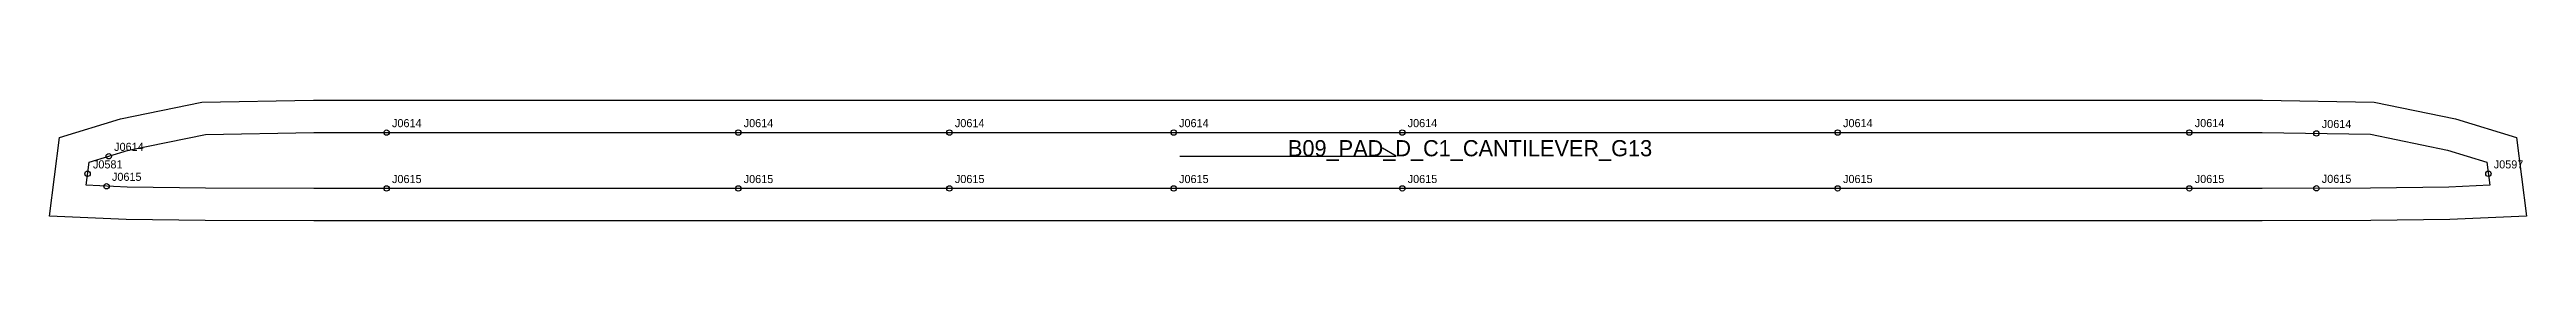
# Model space of a CAD drawing. Header units: millimetres. Extents: x -15 to 901, y -22 to 23.
import ezdxf

# ---------------------------------------------------------------- set-up
doc = ezdxf.new("R2010")
doc.units = ezdxf.units.MM
for name, color, linetype in [('CUT', 1, 'Continuous'), ('GRAIN', 3, 'Continuous'), ('LABEL', 7, 'Continuous'), ('NOTCH', 2, 'Continuous'), ('SEW', 5, 'Continuous')]:
    doc.layers.add(name, color=color, linetype=linetype)

msp = doc.modelspace()

# ---------------------------------------------------------------- linework, layer by layer
at = {"layer": 'CUT'}
msp.add_lwpolyline([(-10.94, 9.19), (11.6, 16.12), (41.7, 22.33), (83, 23.03), (136.99, 23.03), (202.65, 23.03), (277.57, 23.04), (358.85, 23.04), (443.39, 23.04), (527.92, 23.05), (609.21, 23.05), (684.12, 23.06), (749.78, 23.06), (803.77, 23.06), (845.08, 22.37), (875.18, 16.12), (897.7, 9.19), (901.39, -19.91), (873.08, -21.21), (843.84, -21.59), (803.68, -21.67), (749.78, -21.67), (684.12, -21.68), (609.21, -21.68), (527.92, -21.68), (443.39, -21.69), (358.86, -21.69), (277.57, -21.69), (202.66, -21.7), (136.99, -21.7), (83.09, -21.7), (42.93, -21.62), (13.69, -21.22), (-14.6, -19.91), (-10.94, 9.19)], close=True, dxfattribs=at)
at = {"layer": 'GRAIN'}
for p, q in [((403.39, 2.24), (483.39, 2.24)), ((483.39, 2.24), (478.39, 5.24))]:
    msp.add_line(p, q, dxfattribs=at)
at = {"layer": 'NOTCH'}
for centre in [(110.05, 11.03), (240.11, 11.04), (318.21, 11.04), (401.12, 11.04), (485.65, 11.05), (646.66, 11.05), (776.73, 11.06), (823.71, 10.72), (7.29, 2.24), (-0.54, -4.26), (6.49, -8.87), (110.05, -9.7), (240.11, -9.7), (318.21, -9.69), (401.12, -9.69), (485.66, -9.68), (646.66, -9.68), (776.73, -9.67), (823.71, -9.63), (887.31, -4.26)]:
    msp.add_circle(centre, 1, dxfattribs=at)
at = {"layer": 'SEW'}
msp.add_lwpolyline([(0, 0), (14.58, 4.48), (43.03, 10.35), (83.11, 11.03), (136.99, 11.03), (202.65, 11.03), (277.57, 11.04), (358.85, 11.04), (443.39, 11.04), (527.92, 11.05), (609.21, 11.05), (684.12, 11.06), (749.78, 11.06), (803.67, 11.06), (843.75, 10.39), (872.19, 4.49), (886.77, 0), (887.85, -8.52), (872.72, -9.21), (843.75, -9.59), (803.67, -9.67), (749.78, -9.67), (684.12, -9.68), (609.21, -9.68), (527.92, -9.68), (443.39, -9.69), (358.85, -9.69), (277.57, -9.69), (202.66, -9.7), (136.99, -9.7), (83.11, -9.7), (43.02, -9.62), (14.05, -9.22), (-1.07, -8.52)], close=True, dxfattribs=at)

# ---------------------------------------------------------------- texts
at = {"layer": 'LABEL'}
for s, height, p in [('J0614', 3, (112.05, 13.03)), ('J0614', 3, (242.11, 13.04)), ('J0614', 3, (320.21, 13.04)), ('J0614', 3, (403.12, 13.04)), ('J0614', 3, (487.65, 13.05)), ('J0614', 3, (648.66, 13.05)), ('J0614', 3, (778.73, 13.06)), ('J0614', 3, (825.71, 12.72)), ('J0581', 3, (1.46, -2.26)), ('J0614', 3, (9.29, 4.24)), ('B09_PAD_D_C1_CANTILEVER_G13', 6, (443.39, 2.24)), ('J0597', 3, (889.31, -2.26)), ('J0615', 3, (8.49, -6.87)), ('J0615', 3, (112.05, -7.7)), ('J0615', 3, (242.11, -7.7)), ('J0615', 3, (320.21, -7.69)), ('J0615', 3, (403.12, -7.69)), ('J0615', 3, (487.66, -7.68)), ('J0615', 3, (648.66, -7.68)), ('J0615', 3, (778.73, -7.67)), ('J0615', 3, (825.71, -7.63))]:
    msp.add_text(s, height=height, dxfattribs=at).set_placement(p)

doc.saveas('drawing.dxf')
